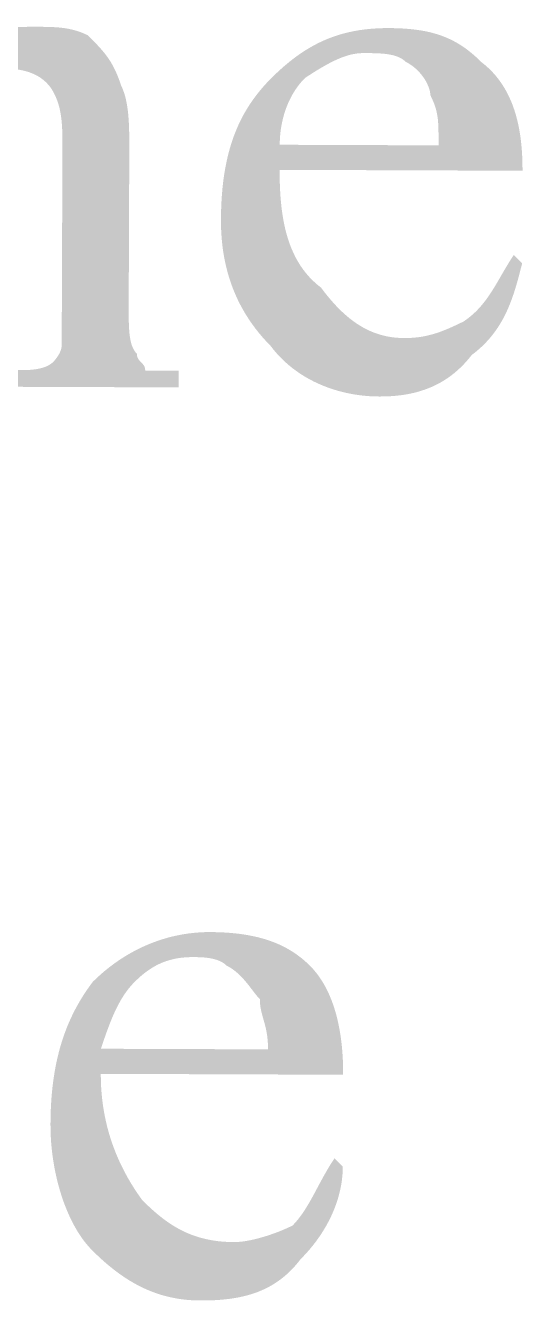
# Model space of a CAD drawing. Header units: millimetres. Extents: x -125 to 146, y -26 to 163.
# Drawn here: x 109.01 to 111.52, y 59.86 to 66.32 of the extents above; entities that cross this region are included whole.
import ezdxf

# ---------------------------------------------------------------- set-up
doc = ezdxf.new("R2010")
doc.units = ezdxf.units.MM
doc.header["$MEASUREMENT"] = 0
doc.layers.get('0').update_dxf_attribs({"color": 255, "linetype": 'CONTINUOUS'})

msp = doc.modelspace()

# ---------------------------------------------------------------- hatches: boundary and pattern name
at = {"true_color": 0x000007}
msp.add_hatch(color=7, dxfattribs=at).paths.add_polyline_path([(107.3722, 65.9369), (107.3879, 65.9525), (107.4032, 65.9676), (107.418, 65.9824), (107.4324, 65.9966), (107.4463, 66.0105), (107.4598, 66.0239), (107.4729, 66.0368), (107.4855, 66.0494), (107.4977, 66.0614), (107.5094, 66.0731), (107.5207, 66.0843), (107.5315, 66.095), (107.5419, 66.1054), (107.5519, 66.1153), (107.5614, 66.1247), (107.5705, 66.1337), (107.5791, 66.1423), (107.5873, 66.1504), (107.595, 66.1581), (107.6023, 66.1653), (107.6092, 66.1721), (107.6156, 66.1785), (107.6216, 66.1844), (107.6271, 66.1899), (107.6324, 66.1952), (107.6378, 66.2005), (107.6431, 66.2057), (107.6486, 66.2108), (107.6541, 66.2159), (107.6596, 66.2209), (107.6653, 66.2258), (107.6712, 66.2305), (107.6771, 66.2351), (107.6833, 66.2396), (107.6896, 66.2438), (107.6961, 66.2479), (107.7029, 66.2517), (107.7098, 66.2553), (107.7171, 66.2586), (107.7246, 66.2617), (107.7324, 66.2645), (107.7405, 66.2669), (107.749, 66.269), (107.7577, 66.2708), (107.7669, 66.2722), (107.7764, 66.2732), (107.7864, 66.2738), (107.7968, 66.274), (107.8071, 66.279), (107.8171, 66.2836), (107.8267, 66.2878), (107.836, 66.2917), (107.845, 66.2951), (107.8537, 66.2982), (107.8622, 66.301), (107.8706, 66.3035), (107.8787, 66.3057), (107.8868, 66.3076), (107.8948, 66.3092), (107.9027, 66.3106), (107.9107, 66.3118), (107.9187, 66.3128), (107.9267, 66.3136), (107.9349, 66.3142), (107.9432, 66.3147), (107.9517, 66.3151), (107.9604, 66.3153), (107.9694, 66.3155), (107.9786, 66.3156), (107.9882, 66.3156), (107.9982, 66.3156), (108.0086, 66.3155), (108.0194, 66.3155), (108.0306, 66.3154), (108.0421, 66.3152), (108.054, 66.315), (108.0662, 66.3146), (108.0787, 66.3139), (108.0914, 66.3131), (108.1042, 66.312), (108.1172, 66.3107), (108.1303, 66.309), (108.1435, 66.3069), (108.1567, 66.3044), (108.1699, 66.3015), (108.1831, 66.2981), (108.1962, 66.2942), (108.2092, 66.2897), (108.222, 66.2847), (108.2347, 66.279), (108.2471, 66.2726), (108.2593, 66.2656), (108.2711, 66.2578), (108.2827, 66.2493), (108.2938, 66.24), (108.3046, 66.2298), (108.3101, 66.2192), (108.3159, 66.2085), (108.3221, 66.1979), (108.3285, 66.1872), (108.3352, 66.1764), (108.3421, 66.1655), (108.349, 66.1545), (108.356, 66.1433), (108.363, 66.1321), (108.37, 66.1206), (108.3768, 66.109), (108.3835, 66.0972), (108.3899, 66.0851), (108.3961, 66.0729), (108.402, 66.0603), (108.4074, 66.0475), (108.4124, 66.0344), (108.4169, 66.021), (108.4209, 66.0072), (108.4243, 65.9932), (108.427, 65.9787), (108.4289, 65.9639), (108.4301, 65.9486), (108.4305, 65.933), (108.4465, 65.9536), (108.4624, 65.9735), (108.4783, 65.9925), (108.4941, 66.0107), (108.5098, 66.0283), (108.5255, 66.0451), (108.5411, 66.0612), (108.5565, 66.0768), (108.5717, 66.0917), (108.5868, 66.1061), (108.6017, 66.12), (108.6165, 66.1334), (108.6309, 66.1463), (108.6452, 66.1589), (108.6592, 66.1711), (108.6729, 66.1829), (108.6863, 66.1945), (108.6994, 66.2058), (108.7122, 66.2169), (108.7246, 66.2278), (108.7366, 66.2386), (108.7483, 66.2492), (108.7596, 66.2598), (108.7704, 66.2704), (108.7812, 66.2754), (108.7925, 66.28), (108.8042, 66.2842), (108.8161, 66.288), (108.8285, 66.2915), (108.841, 66.2946), (108.8538, 66.2974), (108.8669, 66.2998), (108.88, 66.302), (108.8933, 66.3039), (108.9067, 66.3055), (108.92, 66.3069), (108.9334, 66.308), (108.9468, 66.309), (108.9601, 66.3098), (108.9732, 66.3104), (108.9862, 66.3109), (108.999, 66.3112), (109.0116, 66.3114), (109.0239, 66.3116), (109.0359, 66.3116), (109.0475, 66.3117), (109.0587, 66.3116), (109.0696, 66.3116), (109.0801, 66.3116), (109.0907, 66.3115), (109.1013, 66.3114), (109.1119, 66.3113), (109.1225, 66.311), (109.133, 66.3107), (109.1436, 66.3103), (109.1542, 66.3097), (109.1648, 66.309), (109.1754, 66.3082), (109.186, 66.3071), (109.1965, 66.3058), (109.2071, 66.3044), (109.2177, 66.3027), (109.2283, 66.3007), (109.2388, 66.2984), (109.2494, 66.2959), (109.26, 66.293), (109.2706, 66.2899), (109.2811, 66.2863), (109.2917, 66.2824), (109.3023, 66.2781), (109.3128, 66.2734), (109.3234, 66.2683), (109.3337, 66.2579), (109.3436, 66.2479), (109.3531, 66.2382), (109.3623, 66.2288), (109.371, 66.2196), (109.3794, 66.2106), (109.3875, 66.2017), (109.3952, 66.1928), (109.4027, 66.184), (109.4099, 66.175), (109.4168, 66.166), (109.4235, 66.1568), (109.43, 66.1474), (109.4363, 66.1378), (109.4424, 66.1277), (109.4483, 66.1174), (109.454, 66.1065), (109.4597, 66.0952), (109.4652, 66.0833), (109.4706, 66.0708), (109.476, 66.0577), (109.4813, 66.0438), (109.4865, 66.0292), (109.4918, 66.0137), (109.4968, 66.0029), (109.5014, 65.9917), (109.5056, 65.98), (109.5095, 65.968), (109.5129, 65.9556), (109.516, 65.9428), (109.5188, 65.9298), (109.5212, 65.9164), (109.5234, 65.9027), (109.5253, 65.8888), (109.5269, 65.8746), (109.5283, 65.8601), (109.5294, 65.8455), (109.5304, 65.8306), (109.5312, 65.8155), (109.5318, 65.8003), (109.5322, 65.785), (109.5326, 65.7695), (109.5328, 65.7539), (109.5329, 65.7382), (109.533, 65.7224), (109.533, 65.7066), (109.5329, 65.6908), (109.5329, 65.6749), (109.53, 64.9102), (109.53, 64.8946), (109.53, 64.8794), (109.53, 64.8646), (109.53, 64.8503), (109.5302, 64.8364), (109.5304, 64.8229), (109.5307, 64.8099), (109.5312, 64.7974), (109.5318, 64.7852), (109.5326, 64.7735), (109.5336, 64.7623), (109.5347, 64.7515), (109.5361, 64.7411), (109.5378, 64.7312), (109.5397, 64.7217), (109.5419, 64.7126), (109.5443, 64.704), (109.5471, 64.6959), (109.5502, 64.6881), (109.5537, 64.6809), (109.5575, 64.674), (109.5618, 64.6676), (109.5664, 64.6616), (109.5714, 64.6561), (109.5716, 64.651), (109.5722, 64.6463), (109.5732, 64.642), (109.5745, 64.6381), (109.5761, 64.6344), (109.578, 64.6309), (109.58, 64.6277), (109.5823, 64.6247), (109.5847, 64.6218), (109.5872, 64.619), (109.5898, 64.6163), (109.5924, 64.6137), (109.5951, 64.611), (109.5977, 64.6083), (109.6002, 64.6056), (109.6026, 64.6027), (109.6049, 64.5996), (109.6069, 64.5964), (109.6088, 64.593), (109.6104, 64.5893), (109.6117, 64.5853), (109.6127, 64.581), (109.6133, 64.5764), (109.6135, 64.5713), (109.619, 64.5713), (109.6249, 64.5712), (109.6311, 64.5712), (109.6378, 64.5712), (109.6447, 64.5712), (109.6518, 64.5711), (109.6592, 64.5711), (109.6668, 64.5711), (109.6745, 64.571), (109.6823, 64.571), (109.6902, 64.571), (109.6981, 64.571), (109.7061, 64.5709), (109.7139, 64.5709), (109.7218, 64.5709), (109.7295, 64.5708), (109.737, 64.5708), (109.7444, 64.5708), (109.7516, 64.5708), (109.7585, 64.5707), (109.7651, 64.5707), (109.7714, 64.5707), (109.7773, 64.5707), (109.7828, 64.5706), (109.7825, 64.486), (108.9332, 64.4891), (108.9335, 64.5738), (108.9785, 64.5736), (108.984, 64.5736), (108.9899, 64.5736), (108.9962, 64.5736), (109.0028, 64.5737), (109.0097, 64.5739), (109.0168, 64.5741), (109.0242, 64.5745), (109.0318, 64.575), (109.0395, 64.5756), (109.0473, 64.5764), (109.0552, 64.5774), (109.0631, 64.5786), (109.0711, 64.58), (109.079, 64.5817), (109.0868, 64.5836), (109.0945, 64.5857), (109.1021, 64.5882), (109.1095, 64.591), (109.1167, 64.5941), (109.1236, 64.5976), (109.1302, 64.6014), (109.1365, 64.6056), (109.1424, 64.6103), (109.1479, 64.6153), (109.1482, 64.6155), (109.1488, 64.6162), (109.1498, 64.6172), (109.1511, 64.6186), (109.1527, 64.6204), (109.1546, 64.6226), (109.1567, 64.625), (109.159, 64.6278), (109.1614, 64.6309), (109.1639, 64.6343), (109.1666, 64.6379), (109.1692, 64.6417), (109.1719, 64.6458), (109.1745, 64.65), (109.177, 64.6545), (109.1795, 64.6591), (109.1818, 64.6639), (109.1839, 64.6688), (109.1858, 64.6738), (109.1874, 64.6789), (109.1887, 64.6841), (109.1897, 64.6893), (109.1904, 64.6945), (109.1906, 64.6998), (109.1906, 64.7051), (109.1906, 64.7105), (109.1907, 64.7159), (109.1907, 64.7214), (109.1907, 64.7271), (109.1907, 64.7329), (109.1907, 64.739), (109.1908, 64.7453), (109.1908, 64.7519), (109.1908, 64.7589), (109.1908, 64.7662), (109.1909, 64.7739), (109.1909, 64.7821), (109.1909, 64.7907), (109.191, 64.7999), (109.191, 64.8096), (109.191, 64.8199), (109.1911, 64.8308), (109.1911, 64.8424), (109.1912, 64.8547), (109.1912, 64.8677), (109.1913, 64.8815), (109.1913, 64.8961), (109.1914, 64.9115), (109.1942, 65.6761), (109.1943, 65.6918), (109.1943, 65.707), (109.1943, 65.7219), (109.1942, 65.7363), (109.1941, 65.7504), (109.1939, 65.7641), (109.1935, 65.7775), (109.1931, 65.7906), (109.1924, 65.8034), (109.1917, 65.8159), (109.1907, 65.8282), (109.1895, 65.8402), (109.1881, 65.852), (109.1865, 65.8636), (109.1846, 65.875), (109.1824, 65.8863), (109.18, 65.8974), (109.1772, 65.9084), (109.1741, 65.9193), (109.1706, 65.93), (109.1668, 65.9407), (109.1626, 65.9514), (109.158, 65.962), (109.153, 65.9726), (109.1475, 65.983), (109.1416, 65.993), (109.1352, 66.0025), (109.1284, 66.0115), (109.1211, 66.0202), (109.1134, 66.0283), (109.1053, 66.0361), (109.0967, 66.0434), (109.0876, 66.0503), (109.0781, 66.0567), (109.0682, 66.0627), (109.0577, 66.0682), (109.0469, 66.0733), (109.0355, 66.078), (109.0237, 66.0822), (109.0115, 66.086), (108.9988, 66.0894), (108.9856, 66.0923), (108.972, 66.0948), (108.9579, 66.0968), (108.9433, 66.0984), (108.9283, 66.0996), (108.9128, 66.1003), (108.8968, 66.1006), (108.8913, 66.1004), (108.8854, 66.0998), (108.8791, 66.0988), (108.8725, 66.0975), (108.8656, 66.0959), (108.8584, 66.0941), (108.851, 66.092), (108.8434, 66.0898), (108.8357, 66.0874), (108.8279, 66.0849), (108.82, 66.0823), (108.812, 66.0797), (108.8041, 66.0771), (108.7962, 66.0745), (108.7884, 66.072), (108.7807, 66.0696), (108.7731, 66.0674), (108.7657, 66.0653), (108.7585, 66.0635), (108.7516, 66.0619), (108.745, 66.0606), (108.7387, 66.0597), (108.7328, 66.0591), (108.7273, 66.0589), (108.7167, 66.0534), (108.7061, 66.0475), (108.6955, 66.0412), (108.6849, 66.0345), (108.6743, 66.0275), (108.6637, 66.0201), (108.653, 66.0124), (108.6424, 66.0043), (108.6318, 65.996), (108.6212, 65.9874), (108.6106, 65.9785), (108.6, 65.9694), (108.5894, 65.9601), (108.5787, 65.9505), (108.5681, 65.9408), (108.5575, 65.9309), (108.5469, 65.9209), (108.5363, 65.9107), (108.5256, 65.9005), (108.515, 65.8901), (108.5044, 65.8797), (108.4938, 65.8692), (108.4831, 65.8587), (108.4725, 65.8481), (108.4722, 65.7635), (108.4691, 64.9142), (108.469, 64.8985), (108.469, 64.8833), (108.4689, 64.8685), (108.4688, 64.8542), (108.4688, 64.8403), (108.4687, 64.8269), (108.4687, 64.8139), (108.4687, 64.8013), (108.4686, 64.7892), (108.4686, 64.7775), (108.4685, 64.7662), (108.4685, 64.7554), (108.4684, 64.7451), (108.4684, 64.7351), (108.4684, 64.7257), (108.4683, 64.7166), (108.4683, 64.708), (108.4683, 64.6999), (108.4682, 64.6921), (108.4682, 64.6849), (108.4682, 64.678), (108.4682, 64.6716), (108.4681, 64.6657), (108.4681, 64.6602), (108.4683, 64.6551), (108.469, 64.6504), (108.47, 64.6461), (108.4714, 64.6421), (108.4732, 64.6384), (108.4753, 64.635), (108.4778, 64.6318), (108.4806, 64.6288), (108.4836, 64.6259), (108.487, 64.6231), (108.4906, 64.6204), (108.4944, 64.6177), (108.4985, 64.6151), (108.5028, 64.6124), (108.5072, 64.6096), (108.5118, 64.6067), (108.5166, 64.6037), (108.5215, 64.6004), (108.5265, 64.597), (108.5316, 64.5933), (108.5367, 64.5893), (108.542, 64.585), (108.5472, 64.5803), (108.5525, 64.5752), (108.5578, 64.5752), (108.5631, 64.5752), (108.5684, 64.5751), (108.5738, 64.5751), (108.5793, 64.5751), (108.5849, 64.5751), (108.5906, 64.5751), (108.5964, 64.575), (108.6023, 64.575), (108.6085, 64.575), (108.6148, 64.575), (108.6213, 64.5749), (108.628, 64.5749), (108.635, 64.5749), (108.6422, 64.5749), (108.6497, 64.5748), (108.6575, 64.5748), (108.6656, 64.5748), (108.674, 64.5747), (108.6828, 64.5747), (108.692, 64.5747), (108.7015, 64.5746), (108.7114, 64.5746), (108.7218, 64.5746), (108.7215, 64.4899), (107.8325, 64.4932), (107.8328, 64.5779), (107.8483, 64.5778), (107.8629, 64.5777), (107.8766, 64.5777), (107.8897, 64.5776), (107.9019, 64.5776), (107.9135, 64.5776), (107.9244, 64.5775), (107.9347, 64.5775), (107.9444, 64.5774), (107.9536, 64.5774), (107.9622, 64.5774), (107.9704, 64.5773), (107.9781, 64.5773), (107.9854, 64.5773), (107.9924, 64.5773), (107.999, 64.5772), (108.0053, 64.5772), (108.0114, 64.5772), (108.0173, 64.5772), (108.0229, 64.5772), (108.0284, 64.5771), (108.0339, 64.5771), (108.0392, 64.5771), (108.0445, 64.5771), (108.0496, 64.5823), (108.0543, 64.5876), (108.0586, 64.5929), (108.0626, 64.5982), (108.0663, 64.6035), (108.0697, 64.6087), (108.073, 64.614), (108.076, 64.6193), (108.0789, 64.6246), (108.0817, 64.6299), (108.0844, 64.6351), (108.0871, 64.6404), (108.0897, 64.6457), (108.0924, 64.651), (108.0952, 64.6563), (108.0981, 64.6615), (108.1011, 64.6668), (108.1044, 64.6721), (108.1078, 64.6774), (108.1115, 64.6827), (108.1155, 64.6879), (108.1198, 64.6932), (108.1245, 64.6985), (108.1296, 64.7038), (108.1296, 64.7042), (108.1296, 64.7055), (108.1296, 64.7076), (108.1296, 64.7106), (108.1297, 64.7144), (108.1297, 64.719), (108.1297, 64.7243), (108.1297, 64.7304), (108.1297, 64.7372), (108.1298, 64.7448), (108.1298, 64.753), (108.1298, 64.762), (108.1299, 64.7716), (108.1299, 64.7818), (108.13, 64.7926), (108.13, 64.8041), (108.13, 64.8162), (108.1301, 64.8288), (108.1301, 64.8419), (108.1302, 64.8556), (108.1302, 64.8699), (108.1303, 64.8846), (108.1303, 64.8998), (108.1304, 64.9154), (108.1332, 65.6801), (108.1333, 65.6957), (108.1333, 65.711), (108.1333, 65.7258), (108.1333, 65.7402), (108.1331, 65.7543), (108.1329, 65.768), (108.1326, 65.7814), (108.1321, 65.7945), (108.1315, 65.8073), (108.1307, 65.8198), (108.1297, 65.8321), (108.1285, 65.8441), (108.1272, 65.8559), (108.1255, 65.8675), (108.1236, 65.879), (108.1215, 65.8902), (108.119, 65.9013), (108.1162, 65.9123), (108.1131, 65.9232), (108.1097, 65.934), (108.1059, 65.9447), (108.1016, 65.9553), (108.097, 65.9659), (108.092, 65.9766), (108.0814, 65.987), (108.0709, 65.9969), (108.0604, 66.0064), (108.0498, 66.0155), (108.0393, 66.0242), (108.0287, 66.0324), (108.0181, 66.0401), (108.0076, 66.0474), (107.997, 66.0543), (107.9865, 66.0607), (107.9759, 66.0667), (107.9653, 66.0723), (107.9548, 66.0774), (107.9442, 66.0821), (107.9336, 66.0863), (107.9231, 66.0901), (107.9125, 66.0934), (107.9019, 66.0963), (107.8914, 66.0988), (107.8808, 66.1008), (107.8702, 66.1024), (107.8596, 66.1035), (107.849, 66.1042), (107.8385, 66.1045), (107.8281, 66.1043), (107.8181, 66.1037), (107.8085, 66.1028), (107.7993, 66.1015), (107.7903, 66.0999), (107.7816, 66.0981), (107.7731, 66.096), (107.7647, 66.0938), (107.7566, 66.0914), (107.7485, 66.0889), (107.7405, 66.0863), (107.7326, 66.0837), (107.7246, 66.0811), (107.7166, 66.0785), (107.7085, 66.076), (107.7004, 66.0736), (107.6921, 66.0714), (107.6836, 66.0693), (107.6748, 66.0675), (107.6659, 66.0659), (107.6566, 66.0647), (107.647, 66.0637), (107.637, 66.0631), (107.6266, 66.0629), (107.6112, 66.0526), (107.5965, 66.0427), (107.5826, 66.0332), (107.5695, 66.024), (107.557, 66.015), (107.5451, 66.0064), (107.5337, 65.9979), (107.5229, 65.9896), (107.5125, 65.9815), (107.5025, 65.9735), (107.4928, 65.9655), (107.4834, 65.9576), (107.4742, 65.9497), (107.4652, 65.9418), (107.4563, 65.9338), (107.4474, 65.9256), (107.4385, 65.9174), (107.4296, 65.9089), (107.4206, 65.9002), (107.4114, 65.8913), (107.402, 65.882), (107.3923, 65.8725), (107.3823, 65.8625), (107.3719, 65.8522), (107.3684, 64.9182), (107.3684, 64.9026), (107.3683, 64.8874), (107.3683, 64.8726), (107.3684, 64.8583), (107.3685, 64.8444), (107.3687, 64.8309), (107.3691, 64.8179), (107.3696, 64.8053), (107.3702, 64.7932), (107.371, 64.7815), (107.3719, 64.7703), (107.3731, 64.7595), (107.3745, 64.7491), (107.3762, 64.7392), (107.378, 64.7297), (107.3802, 64.7206), (107.3827, 64.712), (107.3855, 64.7039), (107.3886, 64.6961), (107.3921, 64.6888), (107.3959, 64.682), (107.4001, 64.6756), (107.4047, 64.6696), (107.4098, 64.6641), (107.41, 64.659), (107.4106, 64.6543), (107.4116, 64.65), (107.4129, 64.646), (107.4145, 64.6424), (107.4163, 64.6389), (107.4184, 64.6357), (107.4207, 64.6327), (107.4231, 64.6298), (107.4256, 64.627), (107.4282, 64.6243), (107.4308, 64.6217), (107.4334, 64.619), (107.436, 64.6163), (107.4386, 64.6135), (107.441, 64.6107), (107.4432, 64.6076), (107.4453, 64.6044), (107.4472, 64.601), (107.4488, 64.5973), (107.4501, 64.5933), (107.451, 64.589), (107.4516, 64.5843), (107.4518, 64.5793), (107.4573, 64.5792), (107.4633, 64.5792), (107.4696, 64.5792), (107.4763, 64.5792), (107.4834, 64.5791), (107.4908, 64.5791), (107.4986, 64.5791), (107.5067, 64.5791), (107.5151, 64.579), (107.5237, 64.579), (107.5326, 64.579), (107.5418, 64.5789), (107.5511, 64.5789), (107.5607, 64.5789), (107.5705, 64.5788), (107.5804, 64.5788), (107.5905, 64.5788), (107.6007, 64.5787), (107.611, 64.5787), (107.6214, 64.5786), (107.6318, 64.5786), (107.6423, 64.5786), (107.6529, 64.5785), (107.6635, 64.5785), (107.6632, 64.4938), (106.7742, 64.4971), (106.7745, 64.5818), (106.7849, 64.5817), (106.7948, 64.5817), (106.8043, 64.5817), (106.8135, 64.5816), (106.8223, 64.5816), (106.8307, 64.5816), (106.8388, 64.5815), (106.8466, 64.5815), (106.8541, 64.5815), (106.8613, 64.5814), (106.8683, 64.5814), (106.875, 64.5814), (106.8815, 64.5814), (106.8878, 64.5814), (106.894, 64.5813), (106.8999, 64.5813), (106.9057, 64.5813), (106.9114, 64.5813), (106.917, 64.5812), (106.9225, 64.5812), (106.9279, 64.5812), (106.9332, 64.5812), (106.9385, 64.5812), (106.9438, 64.5811), (106.9491, 64.5862), (106.9544, 64.5909), (106.9597, 64.5951), (106.9649, 64.5991), (106.97, 64.6028), (106.975, 64.6062), (106.9799, 64.6093), (106.9847, 64.6124), (106.9893, 64.6152), (106.9938, 64.618), (106.9981, 64.6206), (107.0022, 64.6233), (107.0061, 64.6259), (107.0097, 64.6286), (107.0131, 64.6313), (107.0161, 64.6342), (107.0189, 64.6372), (107.0214, 64.6404), (107.0236, 64.6438), (107.0254, 64.6475), (107.0269, 64.6514), (107.0279, 64.6558), (107.0286, 64.6604), (107.0288, 64.6655), (107.029, 64.671), (107.0297, 64.677), (107.0307, 64.6833), (107.032, 64.6902), (107.0337, 64.6974), (107.0356, 64.7052), (107.0377, 64.7133), (107.04, 64.7219), (107.0424, 64.7309), (107.045, 64.7404), (107.0476, 64.7503), (107.0503, 64.7607), (107.053, 64.7715), (107.0556, 64.7827), (107.0582, 64.7944), (107.0607, 64.8065), (107.063, 64.8191), (107.0651, 64.8321), (107.0671, 64.8455), (107.0687, 64.8594), (107.0701, 64.8737), (107.0711, 64.8885), (107.0718, 64.9037), (107.0721, 64.9193), (107.0746, 65.5993), (107.0745, 65.6203), (107.0739, 65.6408), (107.073, 65.6608), (107.0718, 65.6805), (107.0702, 65.6997), (107.0684, 65.7184), (107.0664, 65.7367), (107.0642, 65.7546), (107.0618, 65.772), (107.0594, 65.789), (107.0568, 65.8055), (107.0542, 65.8216), (107.0517, 65.8373), (107.0491, 65.8525), (107.0466, 65.8673), (107.0443, 65.8816), (107.0421, 65.8955), (107.04, 65.909), (107.0382, 65.922), (107.0366, 65.9346), (107.0354, 65.9467), (107.0344, 65.9584), (107.0338, 65.9697), (107.0337, 65.9805), (107.0337, 65.9855), (107.0337, 65.9902), (107.0336, 65.9945), (107.0335, 65.9985), (107.0334, 66.0022), (107.0331, 66.0056), (107.0327, 66.0088), (107.0322, 66.0118), (107.0316, 66.0147), (107.0307, 66.0175), (107.0297, 66.0202), (107.0285, 66.0228), (107.0271, 66.0255), (107.0254, 66.0282), (107.0235, 66.0309), (107.0213, 66.0338), (107.0188, 66.0369), (107.016, 66.0401), (107.0129, 66.0435), (107.0094, 66.0472), (107.0056, 66.0512), (107.0013, 66.0555), (106.9967, 66.0602), (106.9916, 66.0653), (106.9914, 66.0653), (106.9908, 66.0653), (106.9897, 66.0653), (106.9883, 66.0653), (106.9865, 66.0653), (106.9844, 66.0653), (106.9819, 66.0653), (106.9791, 66.0653), (106.976, 66.0653), (106.9727, 66.0654), (106.969, 66.0654), (106.9652, 66.0654), (106.9611, 66.0654), (106.9568, 66.0654), (106.9524, 66.0654), (106.9477, 66.0655), (106.943, 66.0655), (106.9381, 66.0655), (106.9331, 66.0655), (106.928, 66.0655), (106.9228, 66.0655), (106.9175, 66.0656), (106.9123, 66.0656), (106.907, 66.0656), (106.9017, 66.0656), (106.8964, 66.0656), (106.8911, 66.0656), (106.8858, 66.0655), (106.8805, 66.0653), (106.8752, 66.0651), (106.8699, 66.0647), (106.8646, 66.0642), (106.8593, 66.0635), (106.8541, 66.0627), (106.8488, 66.0617), (106.8435, 66.0605), (106.8382, 66.0591), (106.8329, 66.0575), (106.8276, 66.0556), (106.8223, 66.0534), (106.817, 66.0509), (106.8117, 66.0481), (106.8064, 66.045), (106.8011, 66.0415), (106.7958, 66.0377), (106.7904, 66.0334), (106.7851, 66.0288), (106.7798, 66.0237), (106.7378, 66.1086), (107.2889, 66.3182), (107.3736, 66.3179)])
h = msp.add_hatch(color=7, dxfattribs=at)
h.paths.add_polyline_path([(110.2945, 65.5874), (110.2947, 65.5559), (110.2952, 65.5248), (110.2964, 65.4941), (110.298, 65.4639), (110.3003, 65.4342), (110.3031, 65.4051), (110.3067, 65.3764), (110.3109, 65.3483), (110.3159, 65.3208), (110.3216, 65.2939), (110.3282, 65.2676), (110.3356, 65.242), (110.3439, 65.217), (110.3531, 65.1927), (110.3633, 65.169), (110.3744, 65.1461), (110.3866, 65.124), (110.3999, 65.1026), (110.4143, 65.082), (110.4298, 65.0621), (110.4465, 65.0432), (110.4644, 65.025), (110.4836, 65.0077), (110.504, 64.9913), (110.5198, 64.9705), (110.5356, 64.9506), (110.5515, 64.9316), (110.5674, 64.9135), (110.5834, 64.8962), (110.5995, 64.8798), (110.6157, 64.8643), (110.6321, 64.8497), (110.6485, 64.836), (110.6652, 64.8231), (110.682, 64.8112), (110.6991, 64.8001), (110.7164, 64.7899), (110.7339, 64.7806), (110.7517, 64.7721), (110.7697, 64.7646), (110.7881, 64.7579), (110.8067, 64.7521), (110.8257, 64.7471), (110.8451, 64.7431), (110.8648, 64.7399), (110.8849, 64.7377), (110.9055, 64.7363), (110.9264, 64.7358), (110.9421, 64.7359), (110.9573, 64.7365), (110.9721, 64.7375), (110.9866, 64.7389), (111.0007, 64.7406), (111.0144, 64.7427), (111.0279, 64.7451), (111.041, 64.7479), (111.0538, 64.7509), (111.0664, 64.7542), (111.0788, 64.7578), (111.0909, 64.7616), (111.1028, 64.7656), (111.1145, 64.7699), (111.126, 64.7743), (111.1374, 64.7789), (111.1487, 64.7836), (111.1599, 64.7885), (111.171, 64.7934), (111.182, 64.7985), (111.1929, 64.8036), (111.2039, 64.8088), (111.2148, 64.8141), (111.2257, 64.8193), (111.2412, 64.8301), (111.2558, 64.8412), (111.2697, 64.8528), (111.2829, 64.8648), (111.2954, 64.8771), (111.3073, 64.8898), (111.3187, 64.9028), (111.3295, 64.9161), (111.34, 64.9298), (111.35, 64.9437), (111.3597, 64.9578), (111.3691, 64.9722), (111.3783, 64.9869), (111.3874, 65.0017), (111.3963, 65.0167), (111.4052, 65.0319), (111.4141, 65.0472), (111.423, 65.0627), (111.4321, 65.0782), (111.4413, 65.0939), (111.4508, 65.1096), (111.4605, 65.1254), (111.4705, 65.1412), (111.4809, 65.157), (111.5231, 65.1145), (111.5177, 65.0934), (111.5123, 65.0723), (111.5068, 65.0512), (111.5011, 65.0302), (111.4951, 65.0092), (111.4889, 64.9883), (111.4824, 64.9676), (111.4755, 64.947), (111.4681, 64.9265), (111.4602, 64.9062), (111.4518, 64.8861), (111.4428, 64.8661), (111.4332, 64.8464), (111.4228, 64.827), (111.4116, 64.8078), (111.3996, 64.7889), (111.3868, 64.7703), (111.3729, 64.752), (111.3582, 64.734), (111.3423, 64.7164), (111.3254, 64.6991), (111.3073, 64.6823), (111.288, 64.6658), (111.2674, 64.6498), (111.2509, 64.6294), (111.234, 64.6102), (111.2168, 64.5923), (111.1992, 64.5756), (111.1812, 64.5601), (111.163, 64.5457), (111.1444, 64.5324), (111.1255, 64.5202), (111.1064, 64.509), (111.087, 64.4988), (111.0674, 64.4896), (111.0475, 64.4813), (111.0274, 64.4739), (111.0072, 64.4673), (110.9868, 64.4615), (110.9662, 64.4565), (110.9455, 64.4523), (110.9247, 64.4487), (110.9038, 64.4458), (110.8828, 64.4435), (110.8617, 64.4418), (110.8406, 64.4407), (110.8195, 64.44), (110.7983, 64.4399), (110.7719, 64.4404), (110.7454, 64.4418), (110.7191, 64.4442), (110.6929, 64.4473), (110.6668, 64.4514), (110.6409, 64.4563), (110.6153, 64.4622), (110.5899, 64.4689), (110.5648, 64.4765), (110.54, 64.4849), (110.5156, 64.4943), (110.4916, 64.5045), (110.4681, 64.5156), (110.445, 64.5276), (110.4225, 64.5405), (110.4005, 64.5543), (110.3791, 64.5689), (110.3583, 64.5844), (110.3382, 64.6008), (110.3188, 64.6181), (110.3001, 64.6362), (110.2822, 64.6552), (110.2651, 64.6751), (110.2489, 64.6959), (110.2283, 64.7174), (110.2085, 64.7393), (110.1896, 64.7616), (110.1716, 64.7844), (110.1545, 64.8076), (110.1383, 64.8313), (110.1229, 64.8554), (110.1085, 64.88), (110.0949, 64.905), (110.0822, 64.9304), (110.0704, 64.9564), (110.0595, 64.9827), (110.0494, 65.0095), (110.0403, 65.0368), (110.032, 65.0645), (110.0246, 65.0927), (110.0181, 65.1213), (110.0125, 65.1504), (110.0077, 65.1799), (110.0039, 65.2099), (110.0009, 65.2404), (109.9988, 65.2713), (109.9976, 65.3027), (109.9973, 65.3345), (109.9979, 65.3762), (109.9993, 65.4166), (110.0017, 65.4557), (110.0049, 65.4936), (110.009, 65.5304), (110.014, 65.566), (110.0199, 65.6004), (110.0266, 65.6339), (110.0342, 65.6663), (110.0427, 65.6977), (110.0521, 65.7281), (110.0623, 65.7576), (110.0735, 65.7862), (110.0855, 65.814), (110.0984, 65.841), (110.1121, 65.8672), (110.1268, 65.8926), (110.1423, 65.9174), (110.1587, 65.9415), (110.176, 65.9649), (110.1942, 65.9878), (110.2132, 66.0101), (110.2331, 66.0319), (110.2539, 66.0532), (110.2752, 66.0739), (110.2965, 66.0936), (110.3178, 66.1125), (110.3393, 66.1305), (110.3609, 66.1476), (110.3827, 66.1639), (110.4047, 66.1792), (110.4269, 66.1937), (110.4495, 66.2073), (110.4723, 66.22), (110.4956, 66.2318), (110.5192, 66.2427), (110.5433, 66.2528), (110.5678, 66.262), (110.5929, 66.2703), (110.6185, 66.2777), (110.6447, 66.2842), (110.6715, 66.2898), (110.699, 66.2946), (110.7272, 66.2984), (110.7561, 66.3014), (110.7857, 66.3035), (110.8162, 66.3047), (110.8475, 66.305), (110.8736, 66.3047), (110.8988, 66.3039), (110.9232, 66.3027), (110.9469, 66.3009), (110.9698, 66.2987), (110.9921, 66.2959), (111.0137, 66.2926), (111.0347, 66.2887), (111.0552, 66.2842), (111.075, 66.2791), (111.0944, 66.2734), (111.1133, 66.267), (111.1318, 66.26), (111.1498, 66.2523), (111.1674, 66.2439), (111.1848, 66.2348), (111.2018, 66.225), (111.2185, 66.2144), (111.235, 66.203), (111.2513, 66.1908), (111.2675, 66.1779), (111.2835, 66.1641), (111.2994, 66.1495), (111.3152, 66.134), (111.3357, 66.1176), (111.3548, 66.1004), (111.3727, 66.0823), (111.3894, 66.0635), (111.405, 66.044), (111.4193, 66.0238), (111.4326, 66.0029), (111.4448, 65.9814), (111.456, 65.9593), (111.4661, 65.9367), (111.4754, 65.9135), (111.4837, 65.8899), (111.4911, 65.8659), (111.4976, 65.8414), (111.5034, 65.8166), (111.5084, 65.7915), (111.5126, 65.766), (111.5162, 65.7403), (111.5191, 65.7144), (111.5213, 65.6883), (111.523, 65.6621), (111.5241, 65.6357), (111.5247, 65.6093), (111.5249, 65.5829)])
h.paths.add_polyline_path([(110.295, 65.7144), (111.0993, 65.7114), (111.0994, 65.7269), (111.0994, 65.7415), (111.0994, 65.7553), (111.0994, 65.7685), (111.0992, 65.7809), (111.099, 65.7928), (111.0986, 65.8041), (111.0982, 65.8149), (111.0975, 65.8253), (111.0967, 65.8353), (111.0958, 65.8449), (111.0946, 65.8543), (111.0932, 65.8635), (111.0915, 65.8725), (111.0896, 65.8814), (111.0875, 65.8902), (111.085, 65.8991), (111.0822, 65.9079), (111.0791, 65.917), (111.0756, 65.9261), (111.0718, 65.9355), (111.0676, 65.9452), (111.063, 65.9552), (111.058, 65.9656), (111.0578, 65.9711), (111.0571, 65.977), (111.056, 65.9833), (111.0545, 65.9899), (111.0526, 65.9968), (111.0502, 66.004), (111.0473, 66.0114), (111.044, 66.0189), (111.0403, 66.0267), (111.0362, 66.0345), (111.0316, 66.0424), (111.0265, 66.0504), (111.021, 66.0583), (111.0151, 66.0662), (111.0087, 66.0741), (111.0019, 66.0818), (110.9947, 66.0894), (110.987, 66.0968), (110.9789, 66.104), (110.9703, 66.1109), (110.9613, 66.1176), (110.9518, 66.1239), (110.9419, 66.1298), (110.9316, 66.1354), (110.9261, 66.1405), (110.9202, 66.1452), (110.9139, 66.1494), (110.9071, 66.1533), (110.9001, 66.1568), (110.8926, 66.16), (110.8849, 66.1628), (110.8768, 66.1654), (110.8684, 66.1676), (110.8598, 66.1696), (110.8509, 66.1713), (110.8418, 66.1728), (110.8324, 66.174), (110.8228, 66.1751), (110.8131, 66.1759), (110.8032, 66.1766), (110.7931, 66.1772), (110.7829, 66.1776), (110.7726, 66.1779), (110.7622, 66.1782), (110.7517, 66.1783), (110.7412, 66.1784), (110.7306, 66.1785), (110.7201, 66.1785), (110.7095, 66.1783), (110.6989, 66.1777), (110.6882, 66.1766), (110.6775, 66.1751), (110.6667, 66.1732), (110.6559, 66.1708), (110.6449, 66.168), (110.6338, 66.1647), (110.6225, 66.161), (110.6111, 66.1569), (110.5995, 66.1523), (110.5877, 66.1472), (110.5756, 66.1418), (110.5633, 66.1359), (110.5508, 66.1295), (110.538, 66.1227), (110.5249, 66.1155), (110.5114, 66.1078), (110.4977, 66.0997), (110.4836, 66.0912), (110.4691, 66.0822), (110.4542, 66.0728), (110.439, 66.0629), (110.4233, 66.0526), (110.4129, 66.0418), (110.4029, 66.0307), (110.3934, 66.0191), (110.3843, 66.0071), (110.3756, 65.9947), (110.3674, 65.982), (110.3597, 65.969), (110.3524, 65.9557), (110.3455, 65.942), (110.339, 65.9281), (110.333, 65.9139), (110.3275, 65.8995), (110.3223, 65.8849), (110.3176, 65.87), (110.3134, 65.855), (110.3096, 65.8398), (110.3062, 65.8244), (110.3033, 65.809), (110.3008, 65.7934), (110.2988, 65.7777), (110.2972, 65.7619), (110.296, 65.7461), (110.2953, 65.7303)])
h = msp.add_hatch(color=7, dxfattribs=at)
h.paths.add_polyline_path([(109.3886, 61.0108), (109.3889, 60.9793), (109.3901, 60.9482), (109.3922, 60.9175), (109.395, 60.8873), (109.3987, 60.8575), (109.4032, 60.8281), (109.4084, 60.7992), (109.4144, 60.7707), (109.4211, 60.7426), (109.4286, 60.715), (109.4367, 60.6878), (109.4455, 60.661), (109.455, 60.6346), (109.4652, 60.6087), (109.4759, 60.5832), (109.4873, 60.5581), (109.4993, 60.5334), (109.5118, 60.5092), (109.5249, 60.4853), (109.5385, 60.4619), (109.5526, 60.4389), (109.5672, 60.4163), (109.5824, 60.3941), (109.5979, 60.3724), (109.6138, 60.3567), (109.6296, 60.3414), (109.6455, 60.3266), (109.6616, 60.3124), (109.6778, 60.2986), (109.6942, 60.2854), (109.7108, 60.2727), (109.7277, 60.2606), (109.7448, 60.249), (109.7623, 60.2381), (109.7802, 60.2278), (109.7984, 60.2182), (109.8172, 60.2092), (109.8364, 60.2008), (109.8561, 60.1932), (109.8763, 60.1863), (109.8972, 60.1801), (109.9187, 60.1747), (109.9408, 60.1701), (109.9637, 60.1662), (109.9873, 60.1631), (110.0116, 60.1609), (110.0368, 60.1595), (110.0628, 60.159), (110.0736, 60.1592), (110.0848, 60.1598), (110.0964, 60.1608), (110.1083, 60.1621), (110.1205, 60.1639), (110.1329, 60.166), (110.1456, 60.1684), (110.1585, 60.1712), (110.1715, 60.1742), (110.1846, 60.1775), (110.1978, 60.1811), (110.2111, 60.1849), (110.2243, 60.1889), (110.2375, 60.1931), (110.2506, 60.1976), (110.2637, 60.2021), (110.2765, 60.2069), (110.2892, 60.2117), (110.3017, 60.2167), (110.3139, 60.2217), (110.3258, 60.2269), (110.3374, 60.2321), (110.3486, 60.2373), (110.3595, 60.2425), (110.3699, 60.2533), (110.3799, 60.2645), (110.3895, 60.2762), (110.3988, 60.2883), (110.4078, 60.3007), (110.4166, 60.3135), (110.4251, 60.3267), (110.4335, 60.3402), (110.4417, 60.354), (110.4498, 60.368), (110.4579, 60.3824), (110.4659, 60.3969), (110.4739, 60.4117), (110.4819, 60.4267), (110.49, 60.4419), (110.4982, 60.4572), (110.5066, 60.4727), (110.5151, 60.4883), (110.5239, 60.504), (110.5329, 60.5197), (110.5423, 60.5355), (110.5519, 60.5514), (110.562, 60.5672), (110.5724, 60.5831), (110.6146, 60.5406), (110.614, 60.5191), (110.6127, 60.4977), (110.6104, 60.4763), (110.6074, 60.455), (110.6035, 60.4338), (110.5989, 60.4128), (110.5934, 60.3918), (110.5873, 60.3711), (110.5804, 60.3504), (110.5727, 60.33), (110.5644, 60.3098), (110.5554, 60.2898), (110.5458, 60.27), (110.5355, 60.2505), (110.5245, 60.2312), (110.513, 60.2123), (110.5009, 60.1936), (110.4882, 60.1753), (110.475, 60.1573), (110.4612, 60.1397), (110.4469, 60.1224), (110.4321, 60.1056), (110.4169, 60.0891), (110.4012, 60.0731), (110.385, 60.0526), (110.3684, 60.0334), (110.3513, 60.0155), (110.3339, 59.9988), (110.3159, 59.9833), (110.2976, 59.9689), (110.2788, 59.9557), (110.2596, 59.9434), (110.2399, 59.9323), (110.2198, 59.9221), (110.1993, 59.9129), (110.1783, 59.9045), (110.1569, 59.8971), (110.135, 59.8905), (110.1127, 59.8848), (110.09, 59.8798), (110.0668, 59.8755), (110.0432, 59.872), (110.0192, 59.8691), (109.9947, 59.8668), (109.9698, 59.8651), (109.9444, 59.864), (109.9186, 59.8634), (109.8924, 59.8633), (109.8661, 59.8638), (109.8403, 59.8652), (109.8149, 59.8675), (109.7899, 59.8707), (109.7653, 59.8748), (109.741, 59.8797), (109.717, 59.8855), (109.6934, 59.8922), (109.67, 59.8998), (109.6469, 59.9083), (109.6241, 59.9176), (109.6016, 59.9278), (109.5792, 59.939), (109.5571, 59.9509), (109.5351, 59.9638), (109.5134, 59.9776), (109.4917, 59.9922), (109.4702, 60.0077), (109.4489, 60.0241), (109.4276, 60.0414), (109.4064, 60.0595), (109.3852, 60.0786), (109.3641, 60.0985), (109.343, 60.1193), (109.3274, 60.1359), (109.3123, 60.1538), (109.2976, 60.1729), (109.2835, 60.1932), (109.2699, 60.2146), (109.2568, 60.2371), (109.2442, 60.2606), (109.2323, 60.285), (109.2209, 60.3104), (109.2102, 60.3365), (109.2, 60.3634), (109.1905, 60.3911), (109.1817, 60.4194), (109.1736, 60.4483), (109.1661, 60.4777), (109.1594, 60.5077), (109.1534, 60.538), (109.1482, 60.5687), (109.1437, 60.5998), (109.1401, 60.6311), (109.1372, 60.6626), (109.1352, 60.6942), (109.134, 60.726), (109.1337, 60.7577), (109.1343, 60.7994), (109.1357, 60.8398), (109.138, 60.8789), (109.1411, 60.9168), (109.145, 60.9536), (109.1498, 60.9892), (109.1552, 61.0237), (109.1614, 61.0571), (109.1684, 61.0895), (109.1761, 61.1209), (109.1844, 61.1513), (109.1935, 61.1808), (109.2032, 61.2095), (109.2135, 61.2373), (109.2244, 61.2642), (109.236, 61.2904), (109.2481, 61.3159), (109.2609, 61.3407), (109.2741, 61.3648), (109.2879, 61.3882), (109.3022, 61.4111), (109.317, 61.4335), (109.3323, 61.4553), (109.348, 61.4766), (109.3695, 61.4973), (109.3913, 61.517), (109.4136, 61.5359), (109.4363, 61.5539), (109.4593, 61.571), (109.4827, 61.5872), (109.5064, 61.6026), (109.5304, 61.617), (109.5547, 61.6306), (109.5793, 61.6433), (109.6041, 61.6551), (109.6292, 61.6661), (109.6545, 61.6761), (109.6799, 61.6853), (109.7056, 61.6936), (109.7314, 61.701), (109.7574, 61.7075), (109.7835, 61.7131), (109.8097, 61.7179), (109.8359, 61.7218), (109.8623, 61.7247), (109.8887, 61.7268), (109.9152, 61.7281), (109.9416, 61.7284), (109.9678, 61.7281), (109.9936, 61.7273), (110.019, 61.7261), (110.0439, 61.7243), (110.0684, 61.7221), (110.0924, 61.7193), (110.116, 61.7159), (110.1391, 61.712), (110.1618, 61.7075), (110.1841, 61.7024), (110.2059, 61.6967), (110.2272, 61.6903), (110.2481, 61.6833), (110.2686, 61.6756), (110.2887, 61.6672), (110.3082, 61.6581), (110.3274, 61.6482), (110.3461, 61.6376), (110.3643, 61.6263), (110.3822, 61.6141), (110.3995, 61.6011), (110.4165, 61.5873), (110.4329, 61.5727), (110.449, 61.5572), (110.4644, 61.5408), (110.4789, 61.5236), (110.4925, 61.5056), (110.5054, 61.4868), (110.5174, 61.4673), (110.5286, 61.4471), (110.5391, 61.4262), (110.5488, 61.4047), (110.5577, 61.3827), (110.566, 61.36), (110.5735, 61.3369), (110.5804, 61.3133), (110.5866, 61.2893), (110.5921, 61.2648), (110.5971, 61.24), (110.6014, 61.2148), (110.6051, 61.1894), (110.6083, 61.1637), (110.6109, 61.1378), (110.6129, 61.1117), (110.6145, 61.0855), (110.6156, 61.0591), (110.6162, 61.0327), (110.6163, 61.0062)])
h.paths.add_polyline_path([(109.3891, 61.1378), (110.2358, 61.1347), (110.2356, 61.1501), (110.235, 61.1647), (110.2341, 61.1786), (110.2328, 61.1917), (110.2313, 61.2042), (110.2294, 61.216), (110.2274, 61.2274), (110.2252, 61.2382), (110.2228, 61.2486), (110.2203, 61.2586), (110.2177, 61.2682), (110.2151, 61.2776), (110.2125, 61.2868), (110.2099, 61.2958), (110.2074, 61.3047), (110.2051, 61.3135), (110.2028, 61.3223), (110.2008, 61.3312), (110.1989, 61.3402), (110.1973, 61.3494), (110.1961, 61.3588), (110.1951, 61.3685), (110.1945, 61.3784), (110.1944, 61.3888), (110.1891, 61.3943), (110.1838, 61.4003), (110.1785, 61.4066), (110.1731, 61.4132), (110.1676, 61.4201), (110.1621, 61.4273), (110.1564, 61.4347), (110.1507, 61.4423), (110.1447, 61.45), (110.1386, 61.4579), (110.1324, 61.4658), (110.1259, 61.4737), (110.1192, 61.4817), (110.1122, 61.4896), (110.105, 61.4975), (110.0976, 61.5052), (110.0898, 61.5128), (110.0817, 61.5202), (110.0733, 61.5274), (110.0646, 61.5343), (110.0554, 61.541), (110.0459, 61.5473), (110.036, 61.5532), (110.0257, 61.5588), (110.0202, 61.5639), (110.0143, 61.5685), (110.008, 61.5728), (110.0014, 61.5767), (109.9945, 61.5802), (109.9874, 61.5834), (109.98, 61.5862), (109.9725, 61.5888), (109.9648, 61.591), (109.9569, 61.593), (109.949, 61.5947), (109.9411, 61.5961), (109.9332, 61.5974), (109.9253, 61.5984), (109.9175, 61.5993), (109.9098, 61.6), (109.9022, 61.6005), (109.8948, 61.6009), (109.8877, 61.6012), (109.8808, 61.6014), (109.8742, 61.6016), (109.8679, 61.6017), (109.862, 61.6017), (109.8565, 61.6017), (109.8408, 61.6016), (109.8256, 61.601), (109.8107, 61.5999), (109.7963, 61.5984), (109.7822, 61.5965), (109.7685, 61.5941), (109.7551, 61.5913), (109.742, 61.588), (109.7292, 61.5843), (109.7166, 61.5802), (109.7044, 61.5756), (109.6923, 61.5706), (109.6805, 61.5651), (109.6689, 61.5592), (109.6574, 61.5529), (109.6462, 61.5461), (109.635, 61.5388), (109.624, 61.5312), (109.6131, 61.523), (109.6023, 61.5145), (109.5916, 61.5055), (109.5809, 61.496), (109.5703, 61.4861), (109.5597, 61.4758), (109.5493, 61.4651), (109.5393, 61.4539), (109.5297, 61.4423), (109.5205, 61.4303), (109.5117, 61.418), (109.5032, 61.4053), (109.495, 61.3922), (109.4872, 61.3789), (109.4796, 61.3652), (109.4724, 61.3513), (109.4653, 61.3372), (109.4586, 61.3227), (109.452, 61.3081), (109.4456, 61.2933), (109.4395, 61.2782), (109.4335, 61.2631), (109.4276, 61.2477), (109.4219, 61.2323), (109.4162, 61.2167), (109.4107, 61.201), (109.4052, 61.1853), (109.3998, 61.1695), (109.3944, 61.1536)])

doc.saveas('drawing.dxf')
